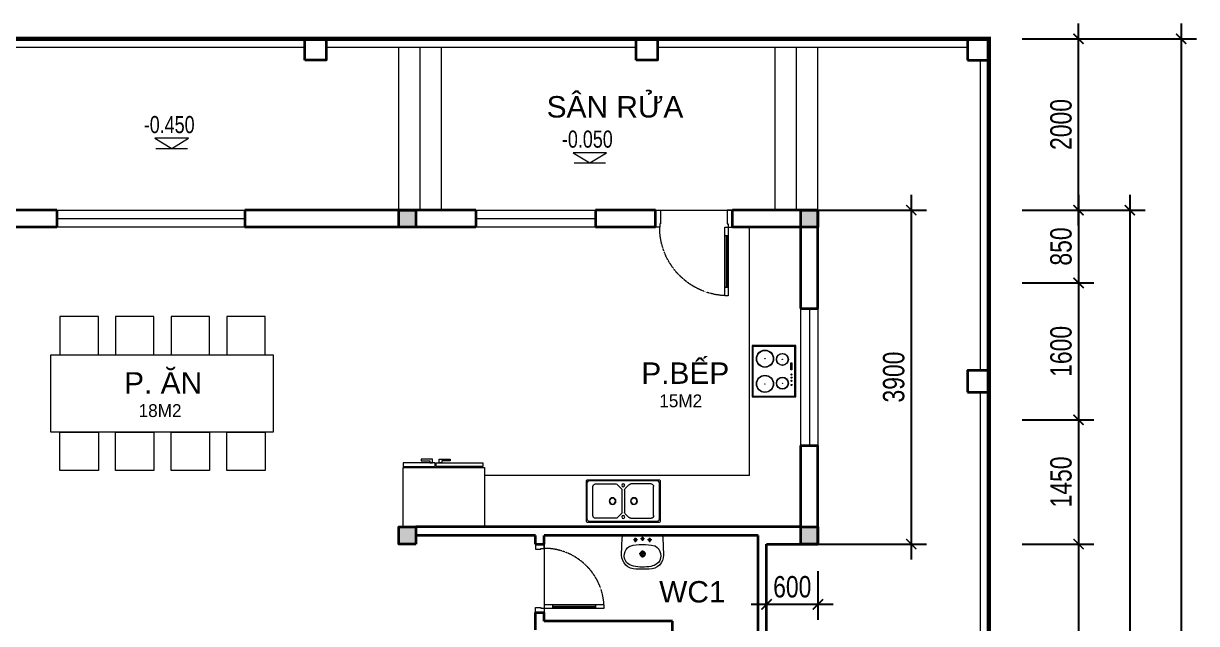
# Model space of a CAD drawing. Header units: millimetres. Extents: x 33748 to 451939, y -263262 to 62681.
# Drawn here: x 189443 to 203159, y -235967 to -228958 of the extents above; entities that cross this region are included whole.
import ezdxf

# ---------------------------------------------------------------- set-up
doc = ezdxf.new("R2010")
doc.units = ezdxf.units.MM
doc.header["$PDMODE"] = 98
for name, pattern in [('CENTER', [50.8, 31.75, -6.35, 6.35, -6.35]), ('DASHED', [0.75, 0.5, -0.25]), ('HIDDEN', [0.375, 0.25, -0.125]), ('Xref-VCMT-BT3 - tuong bao$0$HIDDEN', [0.375, 0.25, -0.125])]:
    doc.linetypes.add(name, pattern=pattern)
doc.layers.get('Defpoints').update_dxf_attribs({"color": 202, "lineweight": 13})
for name, color, linetype, lineweight in [('-CONCRETE', 1, 'Continuous', 35), ('-DOOR', 137, 'Continuous', 9), ('-FURNITURE', 46, 'Continuous', 9), ('-KH', 143, 'Continuous', 13), ('-LINE1', 7, 'Continuous', 18), ('-RANH GIOI KHU DAT', 12, 'CENTER', 18), ('-TEXT', 7, 'Continuous', 15), ('-WALL', 4, 'Continuous', 35), ('Bighome_khuat', 251, 'DASHED', 5)]:
    doc.layers.add(name, color=color, linetype=linetype, lineweight=lineweight)
for name, color, linetype in [('-HATCH CONCRETE', 54, 'Continuous'), ('12. NET DIM', 9, 'Continuous'), ('TEXT25', 2, 'Continuous')]:
    doc.layers.add(name, color=color, linetype=linetype)
doc.styles.add('1', font='arial.ttf')
doc.styles.add('AVANH', font='', dxfattribs={"width": 0.8})
doc.styles.get("Standard").update_dxf_attribs({"font": 'arial.ttf'})
doc.styles.add('T1', font='', dxfattribs={"height": 200})
doc.styles.get('AVANH').set_extended_font_data('.VnAvantH')
doc.styles.get('T1').set_extended_font_data('VNgeometric Light')
doc.dimstyles.new('C_100A3', dxfattribs={"dimscale": 100, "dimtxt": 2.5, "dimasz": 1.2, "dimexe": 1.8, "dimexo": 0, "dimgap": 0.75, "dimtad": 1, "dimdec": 0, "dimzin": 0, "dimdsep": 46, "dimtxsty": 'AVANH', "dimblk": 'ARCHTICK', "dimcen": 0, "dimdle": 1.8, "dimclrd": 256, "dimclre": 256, "dimclrt": 7, "dimadec": 0, "dimazin": 0, "dimtfac": 0.0001, "dimtdec": 0, "dimtix": 1, "dimtmove": 2, "dimatfit": 3, "dimldrblk": 'ARCHTICK', "dimfxl": 1.8, "dimtolj": 1, "dimtzin": 0, "dimarcsym": 0})

# ---------------------------------------------------------------- blocks, each defined once
blk = doc.blocks.new('*U52')
at = {"color": 251}
blk.add_line((-70, 100), (-70, 600), dxfattribs=at)
for points in [[(-50, 0), (-50, 700), (-90, 700), (-90, 0)], [(-50, 100), (-90, 100), (-90, 600), (-50, 600)], [(-800, -100), (-740, -100), (-740, -40), (-750, -40), (-750, 0), (-800, 0)], [(0, -100), (-60, -100), (-60, -40), (-50, -40), (-50, 0), (0, 0)]]:
    blk.add_lwpolyline(points, close=True)
at = {"layer": 'Bighome_khuat', "linetype": 'Xref-VCMT-BT3 - tuong bao$0$HIDDEN'}
blk.add_arc((-50, 0), 700, 90, 180, dxfattribs=at)
blk = doc.blocks.new('A$C14986441')
at = {"ltscale": 3}
for p, q in [((-250, 420), (-250, -420)), ((240, 430), (-240, 430)), ((250, -420), (250, 420)), ((-200, 325), (-200, 87)), ((170, 355), (-170, 355)), ((200, 87), (200, 325)), ((-191, 66), (-149, 24)), ((-128, 15), (128, 15)), ((149, 24), (191, 66)), ((-200, -325), (-200, -87)), ((-191, -66), (-149, -24)), ((-128, -15), (128, -15)), ((149, -24), (191, -66)), ((200, -87), (200, -325)), ((170, -355), (-170, -355)), ((-240, -430), (240, -430))]:
    blk.add_line(p, q, dxfattribs=at)
blk.add_lwpolyline([(240, -390), (240, 390, 0.414214), (210, 420), (-210, 420, 0.414214), (-240, 390), (-240, -390, 0.414214), (-210, -420), (210, -420, 0.414214)], format="xyb", close=True, dxfattribs=at)
for centre, radius in [((0, 125), 40), ((0, 125), 35), ((-186, 0), 17.5), ((185, 0), 17.5), ((0, -125), 40), ((0, -125), 35)]:
    blk.add_circle(centre, radius, dxfattribs=at)
for centre, radius, start, end in [((-240, 420), 10, 90, 180), ((240, 420), 10, 0, 90), ((-170, 325), 30, 90, 180), ((170, 325), 30, 0, 90), ((-170, 87), 30, 180, 225), ((-128, 45), 30, 225, 270), ((128, 45), 30, 270, 315), ((170, 87), 30, 315, 0), ((-170, -87), 30, 135, 180), ((-128, -45), 30, 90, 135), ((128, -45), 30, 45, 90), ((170, -87), 30, 0, 45), ((-170, -325), 30, 180, 270), ((170, -325), 30, 270, 0), ((-240, -420), 10, 180, 270), ((240, -420), 10, 270, 0)]:
    blk.add_arc(centre, radius, start, end, dxfattribs=at)
blk = doc.blocks.new('A$C23F441E4')
at = {"ltscale": 3}
blk.add_lwpolyline([(-300, 0), (-300, -510), (300, -510), (300, 0), (-300, 0)], dxfattribs=at)
for points in [[(-290, -10), (-290, -500), (290, -500), (290, -10)], [(-100, -46), (-15, -46), (-15, -56), (-100, -56)]]:
    blk.add_lwpolyline(points, close=True, dxfattribs=at)
for centre, radius in [((-139, -156), 70), ((-139, -156), 67), ((37, -48), 6.6), ((74, -48), 6.6), ((139, -156), 70), ((139, -156), 67), ((112, -48), 6.6), ((160, -48), 6.6), ((-147, -359), 100), ((-147, -359), 97), ((-139, -156), 2), ((147, -359), 100), ((147, -359), 97), ((139, -156), 2), ((-147, -359), 2), ((147, -359), 2)]:
    blk.add_circle(centre, radius, dxfattribs=at)
blk = doc.blocks.new('A$C55AD6C8F')
at = {"ltscale": 3}
for p, q in [((-750, 574), (-750, 950)), ((-750, 950), (-704, 950)), ((-704, 950), (-704, 574)), ((0, 950), (-695, 950)), ((-695, 950), (-695, 0)), ((0, 0), (0, 950)), ((-704, 574), (-750, 574)), ((-750, 563), (-750, 18)), ((-704, 563), (-750, 563)), ((-704, 18), (-704, 563)), ((-750, 18), (-704, 18)), ((-695, 0), (0, 0))]:
    blk.add_line(p, q, dxfattribs=at)
at = {"ltscale": 3, "elevation": 0}
for points in [[(-750, 638), (-750, 607), (-790, 607), (-790, 738), (-771, 738), (-771, 638)], [(-750, 499), (-750, 530), (-790, 530), (-790, 399), (-771, 399), (-771, 499)]]:
    blk.add_lwpolyline(points, close=True, dxfattribs=at)
blk = doc.blocks.new('A$C5C575821')
at = {"layer": '-CONCRETE'}
h = blk.add_hatch(color=256, dxfattribs=at)
h.dxf.hatch_style = 1
h.paths.add_polyline_path([(0, 200), (0, 0), (200, 0), (200, 200)])
blk.add_lwpolyline([(0, 0), (200, 0), (200, 200), (0, 200)], close=True, dxfattribs=at)
blk = doc.blocks.new('_ARCHTICK')
at = {"const_width": 0.15}
blk.add_lwpolyline([(-0.5, -0.5), (0.5, 0.5)], dxfattribs=at)
blk = doc.blocks.new('*D1193')
at = {"layer": '12. NET DIM', "lineweight": -2, "transparency": 16777216}
for p, q in [((201779, -231318), (201779, -228958)), ((201122, -229138), (201959, -229138)), ((201122, -231138), (201959, -231138))]:
    blk.add_line(p, q, dxfattribs=at)
at = {"layer": 'Defpoints', "color": 0, "transparency": 16777216}
for p in [(201122, -229138), (201779, -229138), (201122, -231138)]:
    blk.add_point(p, dxfattribs=at)
at = {"layer": '12. NET DIM', "lineweight": -2, "transparency": 16777216, "xscale": 120, "yscale": 120, "zscale": 120}
for p, rotation in [((201779, -229138), 90), ((201779, -231138), 270)]:
    blk.add_blockref('_ARCHTICK', p, dxfattribs=dict(at, rotation=rotation))
at = {"layer": '12. NET DIM', "color": 7, "transparency": 16777216, "insert": (201575, -230138), "char_height": 250, "attachment_point": 5, "rotation": 90, "style": 'AVANH'}
blk.add_mtext('\\A1;2000', dxfattribs=at)
blk = doc.blocks.new('*D1194')
at = {"layer": '12. NET DIM', "lineweight": -2, "transparency": 16777216}
for p, q in [((202379, -230958), (202379, -244819)), ((201122, -231138), (202559, -231138)), ((201122, -244639), (202559, -244639))]:
    blk.add_line(p, q, dxfattribs=at)
at = {"layer": 'Defpoints', "color": 0, "transparency": 16777216}
for p in [(201122, -231138), (201122, -244639), (202379, -244639)]:
    blk.add_point(p, dxfattribs=at)
at = {"layer": '12. NET DIM', "lineweight": -2, "transparency": 16777216, "xscale": 120, "yscale": 120, "zscale": 120}
for p, rotation in [((202379, -231138), 90), ((202379, -244639), 270)]:
    blk.add_blockref('_ARCHTICK', p, dxfattribs=dict(at, rotation=rotation))
at = {"layer": '12. NET DIM', "color": 7, "transparency": 16777216, "insert": (202175, -237888), "char_height": 250, "attachment_point": 5, "rotation": 90, "style": 'AVANH'}
blk.add_mtext('\\A1;13500', dxfattribs=at)
blk = doc.blocks.new('*D1195')
at = {"layer": '12. NET DIM', "lineweight": -2, "transparency": 16777216}
for p, q in [((202979, -228958), (202979, -249318)), ((201122, -229138), (203159, -229138)), ((201122, -249138), (203159, -249138))]:
    blk.add_line(p, q, dxfattribs=at)
at = {"layer": 'Defpoints', "color": 0, "transparency": 16777216}
for p in [(201122, -229138), (201122, -249138), (202979, -249138)]:
    blk.add_point(p, dxfattribs=at)
at = {"layer": '12. NET DIM', "lineweight": -2, "transparency": 16777216, "xscale": 120, "yscale": 120, "zscale": 120}
for p, rotation in [((202979, -229138), 90), ((202979, -249138), 270)]:
    blk.add_blockref('_ARCHTICK', p, dxfattribs=dict(at, rotation=rotation))
at = {"layer": '12. NET DIM', "color": 7, "transparency": 16777216, "insert": (202775, -239138), "char_height": 250, "attachment_point": 5, "rotation": 90, "style": 'AVANH'}
blk.add_mtext('\\A1;20000', dxfattribs=at)
blk = doc.blocks.new('*D1224')
at = {"layer": '12. NET DIM', "lineweight": -2, "transparency": 16777216}
for p, q in [((198132, -235354), (198132, -235923)), ((198732, -235354), (198732, -235923)), ((198912, -235743), (197952, -235743))]:
    blk.add_line(p, q, dxfattribs=at)
at = {"layer": 'Defpoints', "color": 0, "transparency": 16777216}
for p in [(198132, -235354), (198732, -235354), (198132, -235743)]:
    blk.add_point(p, dxfattribs=at)
at = {"layer": '12. NET DIM', "lineweight": -2, "transparency": 16777216, "xscale": 120, "yscale": 120, "zscale": 120, "rotation": 180}
blk.add_blockref('_ARCHTICK', (198132, -235743), dxfattribs=at)
at = {"layer": '12. NET DIM', "lineweight": -2, "transparency": 16777216, "xscale": 120, "yscale": 120, "zscale": 120}
blk.add_blockref('_ARCHTICK', (198732, -235743), dxfattribs=at)
at = {"layer": '12. NET DIM', "color": 7, "transparency": 16777216, "insert": (198432, -235539), "char_height": 250, "attachment_point": 5, "style": 'AVANH'}
blk.add_mtext('\\A1;600', dxfattribs=at)
blk = doc.blocks.new('DANH COT')
at = {"layer": '-KH'}
blk.add_line((0, 0), (368, 0), dxfattribs=at)
blk.add_lwpolyline([(379, 118), (-11, 118), (184, 0)], close=True, dxfattribs=at)
blk.add_solid([(184, 0), (184, 118), (379, 118), (184, 0)], dxfattribs=at)
at = {"layer": '-TEXT', "style": '1', "width": 0.75}
blk.add_attdef('CAODO', (-142, 178), '', height=180, dxfattribs=at)
blk = doc.blocks.new('*D1226')
at = {"layer": '12. NET DIM', "lineweight": -2, "transparency": 16777216}
for p, q in [((201779, -231808), (201779, -233768)), ((201122, -231988), (201959, -231988)), ((201122, -233588), (201959, -233588))]:
    blk.add_line(p, q, dxfattribs=at)
at = {"layer": 'Defpoints', "color": 0, "transparency": 16777216}
for p in [(201122, -231988), (201122, -233588), (201779, -233588)]:
    blk.add_point(p, dxfattribs=at)
at = {"layer": '12. NET DIM', "lineweight": -2, "transparency": 16777216, "xscale": 120, "yscale": 120, "zscale": 120}
for p, rotation in [((201779, -231988), 90), ((201779, -233588), 270)]:
    blk.add_blockref('_ARCHTICK', p, dxfattribs=dict(at, rotation=rotation))
at = {"layer": '12. NET DIM', "color": 7, "transparency": 16777216, "insert": (201575, -232788), "char_height": 250, "attachment_point": 5, "rotation": 90, "style": 'AVANH'}
blk.add_mtext('\\A1;1600', dxfattribs=at)
blk = doc.blocks.new('*U54')
at = {"color": 251}
blk.add_line((-70, 100), (-70, 700), dxfattribs=at)
for points in [[(-50, 0), (-50, 800), (-90, 800), (-90, 0)], [(-50, 100), (-90, 100), (-90, 700), (-50, 700)], [(-900, -200), (-840, -200), (-840, -40), (-850, -40), (-850, 0), (-900, 0)], [(0, -200), (-60, -200), (-60, -40), (-50, -40), (-50, 0), (0, 0)]]:
    blk.add_lwpolyline(points, close=True)
at = {"layer": 'Bighome_khuat', "linetype": 'Xref-VCMT-BT3 - tuong bao$0$HIDDEN'}
blk.add_arc((-50, 0), 800, 90, 180, dxfattribs=at)
blk = doc.blocks.new('A$Ca51cd422')
for p, q in [((167, 414), (224, 414)), ((195, 383), (195, 443)), ((267, 429), (324, 429)), ((295, 398), (295, 458)), ((367, 414), (424, 414)), ((395, 383), (395, 443)), ((249, 215), (342, 215)), ((295, 165), (295, 264))]:
    blk.add_line(p, q)
for points in [[(0, 200, 0.414214), (200, 0), (390, 0, 0.414214), (590, 200), (581, 446, 0.409799), (551, 475), (39, 475, 0.403607), (9, 446)], [(177, 40, 0.090773), (424, 43, 0.149887), (521, 96, 0.430722), (482, 321, 0.080637), (470, 327, 0.127732), (125, 329, 0.074208), (114, 325, 0.443092), (69, 96, 0.13364), (154, 46, 0.033617)]]:
    blk.add_lwpolyline(points, format="xyb", close=True)
for centre, radius in [((195, 414), 17.5), ((295, 429), 17.5), ((395, 414), 17.5), ((295, 215), 37.5), ((295, 215), 22.5), ((295, 215), 22.5)]:
    blk.add_circle(centre, radius)
blk = doc.blocks.new('*D1254')
at = {"layer": '12. NET DIM', "lineweight": -2, "transparency": 16777216}
for p, q in [((201779, -230958), (201779, -232168)), ((201122, -231138), (201959, -231138)), ((201122, -231988), (201959, -231988))]:
    blk.add_line(p, q, dxfattribs=at)
at = {"layer": 'Defpoints', "color": 0, "transparency": 16777216}
for p in [(201122, -231138), (201122, -231988), (201779, -231988)]:
    blk.add_point(p, dxfattribs=at)
at = {"layer": '12. NET DIM', "lineweight": -2, "transparency": 16777216, "xscale": 120, "yscale": 120, "zscale": 120}
for p, rotation in [((201779, -231138), 90), ((201779, -231988), 270)]:
    blk.add_blockref('_ARCHTICK', p, dxfattribs=dict(at, rotation=rotation))
at = {"layer": '12. NET DIM', "color": 7, "transparency": 16777216, "insert": (201575, -231563), "char_height": 250, "attachment_point": 5, "rotation": 90, "style": 'AVANH'}
blk.add_mtext('\\A1;850', dxfattribs=at)
blk = doc.blocks.new('*D1255')
at = {"layer": '12. NET DIM', "lineweight": -2, "transparency": 16777216}
for p, q in [((201779, -233408), (201779, -235219)), ((201122, -233588), (201959, -233588)), ((201122, -235039), (201959, -235039))]:
    blk.add_line(p, q, dxfattribs=at)
at = {"layer": 'Defpoints', "color": 0, "transparency": 16777216}
for p in [(201122, -233588), (201122, -235039), (201779, -235039)]:
    blk.add_point(p, dxfattribs=at)
at = {"layer": '12. NET DIM', "lineweight": -2, "transparency": 16777216, "xscale": 120, "yscale": 120, "zscale": 120}
for p, rotation in [((201779, -233588), 90), ((201779, -235039), 270)]:
    blk.add_blockref('_ARCHTICK', p, dxfattribs=dict(at, rotation=rotation))
at = {"layer": '12. NET DIM', "color": 7, "transparency": 16777216, "insert": (201575, -234313), "char_height": 250, "attachment_point": 5, "rotation": 90, "style": 'AVANH'}
blk.add_mtext('\\A1;1450', dxfattribs=at)
blk = doc.blocks.new('*D1256')
at = {"layer": '12. NET DIM', "lineweight": -2, "transparency": 16777216}
for p, q in [((201779, -234859), (201779, -238819)), ((201122, -235039), (201959, -235039)), ((201122, -238639), (201959, -238639))]:
    blk.add_line(p, q, dxfattribs=at)
at = {"layer": 'Defpoints', "color": 0, "transparency": 16777216}
for p in [(201122, -235039), (201122, -238639), (201779, -238639)]:
    blk.add_point(p, dxfattribs=at)
at = {"layer": '12. NET DIM', "lineweight": -2, "transparency": 16777216, "xscale": 120, "yscale": 120, "zscale": 120}
for p, rotation in [((201779, -235039), 90), ((201779, -238639), 270)]:
    blk.add_blockref('_ARCHTICK', p, dxfattribs=dict(at, rotation=rotation))
at = {"layer": '12. NET DIM', "color": 7, "transparency": 16777216, "insert": (201575, -236839), "char_height": 250, "attachment_point": 5, "rotation": 90, "style": 'AVANH'}
blk.add_mtext('\\A1;3600', dxfattribs=at)
blk = doc.blocks.new('*D1160')
at = {"layer": '-HATCH CONCRETE', "lineweight": -2, "transparency": 16777216}
for p, q in [((199823, -230958), (199823, -235219)), ((198732, -231138), (200003, -231138)), ((198732, -235039), (200003, -235039))]:
    blk.add_line(p, q, dxfattribs=at)
at = {"layer": 'Defpoints', "color": 0, "transparency": 16777216}
for p in [(198732, -231138), (198732, -235039), (199823, -235039)]:
    blk.add_point(p, dxfattribs=at)
at = {"layer": '-HATCH CONCRETE', "lineweight": -2, "transparency": 16777216, "xscale": 120, "yscale": 120, "zscale": 120}
for p, rotation in [((199823, -231138), 90), ((199823, -235039), 270)]:
    blk.add_blockref('_ARCHTICK', p, dxfattribs=dict(at, rotation=rotation))
at = {"layer": '-HATCH CONCRETE', "color": 7, "transparency": 16777216, "insert": (199619, -233088), "char_height": 250, "attachment_point": 5, "rotation": 90, "style": 'AVANH'}
blk.add_mtext('\\A1;3900', dxfattribs=at)
blk = doc.blocks.new('ARCHTICK')
at = {"color": 0, "linetype": 'ByBlock', "const_width": 0.15}
blk.add_lwpolyline([(-0.5, -0.5), (0.5, 0.5)], dxfattribs=at)

msp = doc.modelspace()

# ---------------------------------------------------------------- linework, layer by layer
at = {"layer": '-DOOR'}
for points in [[(192031.9, -231138.2), (192031.9, -231338.2), (189831.9, -231338.2), (189831.9, -231138.2)], [(196131.9, -231138.2), (196131.9, -231338.2), (194731.9, -231338.2), (194731.9, -231138.2)], [(198531.9, -232288.4), (198731.9, -232288.4), (198731.9, -233888.4), (198531.9, -233888.4)]]:
    msp.add_lwpolyline(points, close=True, dxfattribs=at)
for points in [[(192031.9, -231238.2), (189831.9, -231238.2)], [(196131.9, -231238.2), (194731.9, -231238.2)], [(196831.9, -231138.2), (197731.9, -231138.2)], [(198631.9, -232288.4), (198631.9, -233888.4)], [(195531.9, -235038.6), (195531.9, -235838.6)]]:
    msp.add_lwpolyline(points, dxfattribs=at)
at = {"layer": '-FURNITURE'}
for q in [(197931.9, -231338.2), (194832.2, -234238.6)]:
    msp.add_line((197931.9, -234238.6), q, dxfattribs=at)
for points in [[(189869.4, -232830.4), (190319.4, -232830.4), (190319.4, -232380.4), (189869.4, -232380.4), (189869.4, -232830.4)], [(190519.4, -232830.4), (190969.4, -232830.4), (190969.4, -232380.4), (190519.4, -232380.4), (190519.4, -232830.4)], [(191169.4, -232830.4), (191619.4, -232830.4), (191619.4, -232380.4), (191169.4, -232380.4), (191169.4, -232830.4)], [(191819.4, -232830.4), (192269.4, -232830.4), (192269.4, -232380.4), (191819.4, -232380.4), (191819.4, -232830.4)], [(189761.9, -232830.4), (192361.9, -232830.4), (192361.9, -233730.4), (189761.9, -233730.4), (189761.9, -232830.4)], [(189869.4, -233730.4), (190319.4, -233730.4), (190319.4, -234180.4), (189869.4, -234180.4), (189869.4, -233730.4)], [(190519.4, -233730.4), (190969.4, -233730.4), (190969.4, -234180.4), (190519.4, -234180.4), (190519.4, -233730.4)], [(191169.4, -233730.4), (191619.4, -233730.4), (191619.4, -234180.4), (191169.4, -234180.4), (191169.4, -233730.4)], [(191819.4, -233730.4), (192269.4, -233730.4), (192269.4, -234180.4), (191819.4, -234180.4), (191819.4, -233730.4)]]:
    msp.add_lwpolyline(points, dxfattribs=at)
at = {"layer": '-LINE1'}
for p, q in [((192731.9, -229238.2), (189106.9, -229238.2)), ((196606.9, -229238.2), (192981.9, -229238.2)), ((200481.9, -229238.2), (196856.9, -229238.2))]:
    msp.add_line(p, q, dxfattribs=at)
at = {"layer": '-LINE1', "ltscale": 10}
for p, q in [((200631.9, -233013.2), (200631.9, -229388.2)), ((200631.9, -237013.2), (200631.9, -233263.2))]:
    msp.add_line(p, q, dxfattribs=at)
at = {"layer": '-LINE1'}
for points in [[(193832.2, -231138.2), (193832.2, -229238.2)], [(194082.2, -231138.2), (194082.2, -229238.2)], [(194332.2, -231138.2), (194332.2, -229238.2)], [(198231.9, -231138.2), (198231.9, -229238.2)], [(198481.9, -231138.2), (198481.9, -229238.2)], [(198731.9, -231138.2), (198731.9, -229238.2)]]:
    msp.add_lwpolyline(points, dxfattribs=at)
at = {"layer": '-RANH GIOI KHU DAT', "linetype": 'HIDDEN', "ltscale": 10, "const_width": 50}
msp.add_lwpolyline([(200731.9, -229138.2), (181731.9, -229138.2), (181731.9, -244138.2), (186731.9, -249138.2), (200731.9, -249138.2)], close=True, dxfattribs=at)
at = {"layer": '-WALL'}
for p, q in [((189831.9, -231138.2), (188031.9, -231138.2)), ((194731.9, -231138.2), (192031.9, -231138.2)), ((196831.9, -231138.2), (196131.9, -231138.2)), ((198731.9, -231138.2), (197731.9, -231138.2)), ((198731.9, -232288.4), (198731.9, -231138.2)), ((189831.9, -231338.2), (188231.9, -231338.2)), ((194731.9, -231338.2), (192031.9, -231338.2)), ((196831.9, -231338.2), (196131.9, -231338.2)), ((198531.9, -231338.2), (197731.9, -231338.2)), ((198531.9, -232288.4), (198531.9, -231338.2)), ((198531.9, -234838.6), (198531.9, -233888.4)), ((198731.9, -235038.6), (198731.9, -233888.4)), ((198531.9, -234838.6), (194032.2, -234838.6)), ((195431.9, -234938.6), (194032.2, -234938.6)), ((195431.9, -235038.6), (195431.9, -234938.6)), ((195531.9, -235038.6), (195531.9, -234938.6)), ((198031.9, -234938.6), (195531.9, -234938.6)), ((198031.9, -236838.6), (198031.9, -234938.6)), ((195431.9, -235038.6), (195531.9, -235038.6)), ((198131.9, -238638.6), (198131.9, -235038.6)), ((198131.9, -235038.6), (198731.9, -235038.6)), ((195431.9, -236038.6), (195431.9, -235838.6)), ((195431.9, -235838.6), (195531.9, -235838.6)), ((195531.9, -235938.6), (195531.9, -235838.6)), ((197031.9, -235938.6), (195531.9, -235938.6)), ((197031.9, -237042.9), (197031.9, -235938.6))]:
    msp.add_line(p, q, dxfattribs=at)
for points in [[(192731.9, -229388.2), (192731.9, -229138.2), (192981.9, -229138.2), (192981.9, -229388.2)], [(196606.9, -229388.2), (196606.9, -229138.2), (196856.9, -229138.2), (196856.9, -229388.2)], [(200481.9, -229388.2), (200731.9, -229388.2), (200731.9, -229138.2), (200481.9, -229138.2)], [(200481.9, -233263.2), (200731.9, -233263.2), (200731.9, -233013.2), (200481.9, -233013.2)]]:
    msp.add_lwpolyline(points, close=True, dxfattribs=at)
for points in [[(189831.9, -231138.2), (189831.9, -231338.2)], [(192031.9, -231138.2), (192031.9, -231338.2)], [(194731.9, -231138.2), (194731.9, -231338.2)], [(196131.9, -231138.2), (196131.9, -231338.2)], [(196831.9, -231338.2), (196831.9, -231138.2)], [(197731.9, -231338.2), (197731.9, -231138.2)], [(198531.9, -232288.4), (198731.9, -232288.4)], [(198531.9, -233888.4), (198731.9, -233888.4)]]:
    msp.add_lwpolyline(points, dxfattribs=at)

# ---------------------------------------------------------------- block references
at = {"layer": '-DOOR', "xscale": -1, "rotation": 180}
msp.add_blockref('*U54', (197731.9, -231338.2), dxfattribs=at)
at = {"layer": '-DOOR', "rotation": 270}
msp.add_blockref('*U52', (195531.9, -235838.6), dxfattribs=at)
at = {"layer": '-FURNITURE', "rotation": 270}
msp.add_blockref('A$C23F441E4', (198472.1, -233020.6), dxfattribs=at)
at = {"layer": '-FURNITURE', "xscale": -1, "rotation": 90}
for name, p in [('A$C55AD6C8F', (194832.2, -234838.6)), ('A$C14986441', (196455.7, -234537))]:
    msp.add_blockref(name, p, dxfattribs=at)
at = {"layer": '-FURNITURE', "xscale": -0.8305084745762712, "yscale": 0.8305084745762712, "zscale": 0.8305084745762712}
msp.add_blockref('A$Ca51cd422', (196926.9, -235333), dxfattribs=at)
at = {"layer": '-WALL'}
ref = msp.add_blockref('DANH COT', (190992, -230416.6), dxfattribs=at)
ref.add_attrib('CAODO', '-0.450', (190850, -230238.7), dxfattribs={"layer": '-TEXT', "height": 200, "style": '1', "width": 0.75})
ref = msp.add_blockref('DANH COT', (195881.1, -230586.7), dxfattribs=at)
ref.add_attrib('CAODO', '-0.050', (195739, -230408.8), dxfattribs={"layer": '-TEXT', "height": 200, "style": '1', "width": 0.75})
at = {"layer": '-WALL', "xscale": -1}
for p in [(194032.2, -231338.2), (198731.9, -231338.2), (194032.2, -235038.6), (198731.9, -235038.6)]:
    msp.add_blockref('A$C5C575821', p, dxfattribs=at)

# ---------------------------------------------------------------- texts
at = {"layer": '-TEXT', "color": 2}
for s, p in [('SÂN RỬA', (195560.2, -230056.6)), ('P.BẾP', (196666.7, -233167.2)), ('P. ĂN', (190620, -233281)), ('WC1', (196875.9, -235721))]:
    msp.add_text(s, height=250, dxfattribs=at).set_placement(p)
at = {"layer": 'TEXT25', "style": 'T1'}
for s, p in [('15M2', (196877, -233440.9)), ('18M2', (190789.5, -233554.6))]:
    msp.add_text(s, height=150, rotation=0, dxfattribs=at).set_placement(p)

# ---------------------------------------------------------------- dimensions: what is measured, and where the dimension line sits
at = {"layer": '-HATCH CONCRETE'}
dim = msp.add_linear_dim(base=(199822.9, -235038.6), p1=(198731.9, -231138.2), p2=(198731.9, -235038.6), angle=90, dimstyle='C_100A3', override={"dimldrblk": 'ARCHTICK'}, dxfattribs=at)
dim.commit()
dim.dimension.update_dxf_attribs({"geometry": '*D1160', "text_midpoint": (199618.6, -233088.4)})
at = {"layer": '12. NET DIM'}
for base, p1, p2, picture, middle in [((201778.9, -229138.2), (201122.2, -231138.2), (201122.2, -229138.2), '*D1193', (201574.6, -230138.2)), ((202978.9, -249138.2), (201122.2, -229138.2), (201122.2, -249138.2), '*D1195', (202774.6, -239138.2)), ((202378.9, -244638.6), (201122.2, -231138.2), (201122.2, -244638.6), '*D1194', (202174.6, -237888.4)), ((201778.9, -231988.4), (201122.2, -231138.2), (201122.2, -231988.4), '*D1254', (201574.6, -231563.3)), ((201778.9, -233588.4), (201122.2, -231988.4), (201122.2, -233588.4), '*D1226', (201574.6, -232788.4)), ((201778.9, -235038.6), (201122.2, -233588.4), (201122.2, -235038.6), '*D1255', (201574.6, -234313.5)), ((201778.9, -238638.6), (201122.2, -235038.6), (201122.2, -238638.6), '*D1256', (201574.6, -236838.6))]:
    dim = msp.add_linear_dim(base=base, p1=p1, p2=p2, angle=90, dimstyle='C_100A3', dxfattribs=at)
    dim.commit()
    dim.dimension.update_dxf_attribs({"geometry": picture, "text_midpoint": middle})
dim = msp.add_linear_dim(base=(198131.9, -235743.1), p1=(198731.9, -235354.5), p2=(198131.9, -235354.5), dimstyle='C_100A3', dxfattribs=at)
dim.commit()
dim.dimension.update_dxf_attribs({"geometry": '*D1224', "text_midpoint": (198431.9, -235538.8)})

doc.saveas('drawing.dxf')
